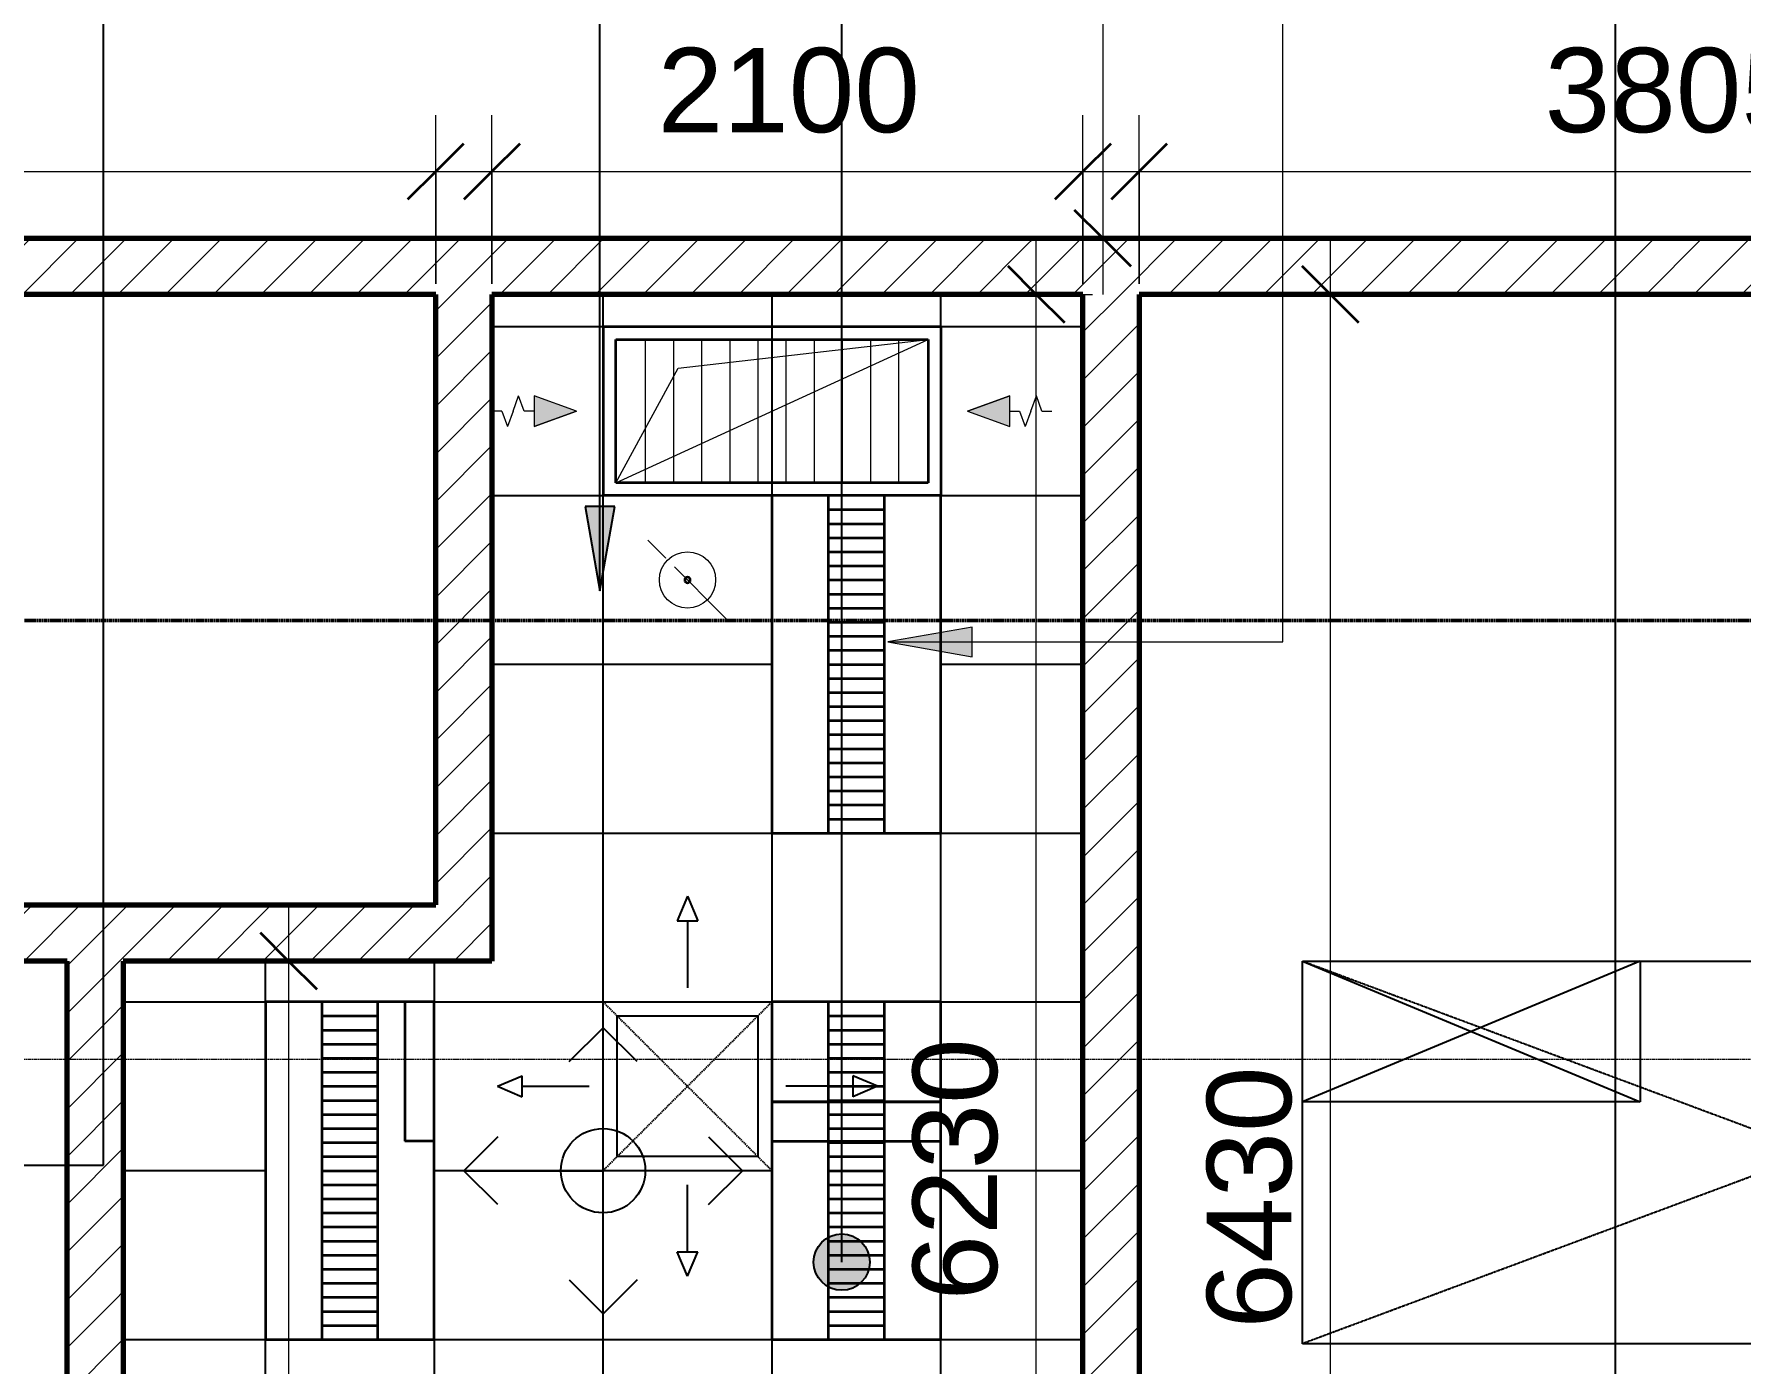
# Model space of a CAD drawing. Header units: millimetres. Extents: x -726048 to -647426, y -20687 to 18995.
# Drawn here: x -696919 to -690854, y 2497 to 7224 of the extents above; entities that cross this region are included whole.
import ezdxf

# ---------------------------------------------------------------- set-up
doc = ezdxf.new("R2010")
doc.units = ezdxf.units.MM
for name, pattern in [('DPA_Grid _ Level 100', [10, 5.5, -1.6, 1.3, -1.6]), ('DPA_Overhead 100', [2.75, 1.75, -1]), ('Hidden', [7.2, 4.7, -2.5]), ('IMPORT-HR', [371.1242, 91.1334, -1.46606, 0, -42.10612, 236.41862, 0])]:
    doc.linetypes.add(name, pattern=pattern)
for name, color, linetype, lineweight in [('_ _ A-DETL-OPENING', 1, 'Continuous', 25), ('A-ANNO-DIMS', 1, 'Continuous', 9), ('A-ANNO-DIMS-100', 1, 'Continuous', 9), ('A-ANNO-NOTE', 3, 'Continuous', 25), ('A-CLNG', 2, 'Continuous', 9), ('A-CLNG-PATT', 2, 'Continuous', 9), ('A-DETL-GENF', 2, 'Continuous', 35), ('A-FLOR-E', 2, 'Continuous', 35), ('A-FLOR-OVHD', 2, 'DPA_Overhead 100', 25), ('A-ROOM-IDEN', 3, 'Continuous', 25), ('A-WALL', 5, 'Continuous', 35), ('A-WALL-PATT', 1, 'Continuous', 35), ('E-LITE-EQPM', 2, 'Continuous', 35), ('F-SPRN', 2, 'Continuous', 35), ('G-ANNO-SECL', 3, 'Continuous', 9), ('G-ANNO-TEXT', 3, 'Continuous', 9), ('G-IMPT', 8, 'Continuous', 35), ('M-HVAC-CDFF', 2, 'Continuous', 35), ('S-GRID', 251, 'Continuous', 9), ('WALL-E', 2, 'Continuous', 35)]:
    doc.layers.add(name, color=color, linetype=linetype, lineweight=lineweight)
doc.styles.add('Arial_2', font='arial.ttf', dxfattribs={"height": 300})
doc.dimstyles.new('DPA-DIM-3_0_T-T', dxfattribs={"dimscale": 304.8, "dimtxt": 306.07782, "dimasz": 0.656168, "dimexe": 0.656168, "dimexo": 0.0625, "dimgap": 0.164042, "dimtad": 1, "dimdec": 0, "dimzin": 0, "dimdsep": 46, "dimtxsty": 'Arial_2', "dimblk1": 'OBLIQUE', "dimblk2": 'OBLIQUE', "dimsah": 1, "dimcen": 0.09, "dimdle": 0.656168, "dimadec": 8, "dimazin": 0, "dimtfac": 1, "dimtdec": 4, "dimtix": 1, "dimtmove": 0, "dimatfit": 3, "dimfxl": 1.312336, "dimfxlon": 1, "dimtvp": 1, "dimtolj": 1, "dimtzin": 0, "dimarcsym": 2})
pattern_1 = [(45, (0, 0), (-84.852814, 84.852814), [])]

# ---------------------------------------------------------------- blocks, each defined once
blk = doc.blocks.new('ACM_ECS_RAGR_Return Air Grille - Rectangular - 600x1200-18491728-4253-01 ENLARGED CONCOURSE LEVEL - REFLECTED CEILING PLAN - SHEET 4')
at = {"layer": 'M-HVAC-CDFF'}
for points in [[(-845, -54.6), (-695, 0), (-845, 54.6)], [(845, -54.6), (845, 54.6), (695, 0)]]:
    blk.add_hatch(color=256, dxfattribs=at).paths.add_polyline_path(points)
at = {"layer": 'A-DETL-GENF', "lineweight": 9}
for p, q in [((-450, 255), (-450, -255)), ((-350, 255), (-350, -255)), ((-250, 255), (-250, -255)), ((-150, 255), (-150, -255)), ((-50, 255), (-50, -255)), ((50, 255), (50, -255)), ((150, 255), (150, -255)), ((250, 255), (250, -255)), ((350, 255), (350, -255)), ((450, 255), (450, -255)), ((-959.7, 0), (-995, 0)), ((-920, 0), (-900.1, 54.6)), ((-880.3, 0), (-900.1, 54.6)), ((-695, 0), (-845, 54.6)), ((-845, 54.6), (-845, -54.6)), ((-695, 0), (-845, 54.6)), ((-845, 54.6), (-845, -54.6)), ((845, 54.6), (695, 0)), ((695, 0), (845, 54.6)), ((695, 0), (845, -54.6)), ((695, 0), (845, -54.6)), ((845, -54.6), (845, 54.6)), ((845, -54.6), (845, 54.6)), ((845, 0), (880.3, 0)), ((880.3, 0), (900.1, -54.6)), ((920, 0), (900.1, -54.6)), ((920, 0), (939.9, 54.6)), ((959.7, 0), (939.9, 54.6)), ((959.7, 0), (995, 0)), ((-959.7, 0), (-939.9, -54.6)), ((-920, 0), (-939.9, -54.6)), ((-845, 0), (-880.3, 0)), ((-845, -54.6), (-695, 0)), ((-695, 0), (-845, -54.6))]:
    blk.add_line(p, q, dxfattribs=at)
at = {"layer": 'M-HVAC-CDFF'}
for p, q in [((600, 300), (-600, 300)), ((-600, 300), (-600, -300)), ((-555, -255), (-555, 255)), ((-555, 255), (555, 255)), ((555, 255), (555, -255)), ((600, 300), (600, -300)), ((600, -300), (-600, -300)), ((555, -255), (-555, -255))]:
    blk.add_line(p, q, dxfattribs=at)
at = {"layer": 'M-HVAC-CDFF', "lineweight": 9}
for p, q in [((-555, -255), (555, 255)), ((-333, 153), (555, 255)), ((-555, -255), (-333, 153))]:
    blk.add_line(p, q, dxfattribs=at)
blk = doc.blocks.new('L6 - Ceiling Recessed Modular LED Tube - DPA_1195L x 595W x 85H - 36W_AR-18526855-4253-01 ENLARGED CONCOURSE LEVEL - REFLECTED CEILING PLAN - SHEET 4')
at = {"layer": 'E-LITE-EQPM'}
for p, q in [((-600, -600), (-600, 0)), ((-600, 0), (600, 0)), ((-600, -600), (-600, 0)), ((-600, 0), (600, 0)), ((600, 0), (600, -600)), ((600, 0), (600, -600)), ((-600, -200), (600, -200)), ((-550, -200), (-550, -400)), ((-500, -200), (-500, -400)), ((-450, -200), (-450, -400)), ((-400, -200), (-400, -400)), ((-350, -200), (-350, -400)), ((-300, -200), (-300, -400)), ((-250, -200), (-250, -400)), ((-200, -200), (-200, -400)), ((-150, -200), (-150, -400)), ((-100, -200), (-100, -400)), ((-100, -200), (-100, -400)), ((-50, -200), (-50, -400)), ((0, -200), (0, -400)), ((50, -200), (50, -400)), ((100, -200), (100, -400)), ((150, -200), (150, -400)), ((200, -200), (200, -400)), ((250, -200), (250, -400)), ((300, -200), (300, -400)), ((350, -200), (350, -400)), ((400, -200), (400, -400)), ((450, -200), (450, -400)), ((500, -200), (500, -400)), ((550, -200), (550, -400)), ((600, -400), (-600, -400)), ((600, -600), (-600, -600)), ((600, -600), (-600, -600))]:
    blk.add_line(p, q, dxfattribs=at)
blk = doc.blocks.new('ACM_FPS_SPRK_Sprinkler Heat Cut Off - Drawing1_dwg_exposed spk-18530779-4253-01 ENLARGED CONCOURSE LEVEL - REFLECTED CEILING PLAN - SHEET 4')
at = {"layer": 'G-IMPT', "lineweight": 9}
blk.add_circle((0, 0), 100, dxfattribs=at)
blk = doc.blocks.new('ACM_FPS_SPRK_Sprinkler Heat Cut Off - Drawing1_dwg-18530778-4253-01 ENLARGED CONCOURSE LEVEL - REFLECTED CEILING PLAN - SHEET 4')
at = {"layer": 'G-IMPT', "linetype": 'IMPORT-HR', "lineweight": 9}
blk.add_line((3394.3, 2931.2), (3677.1, 2648.4), dxfattribs=at)
at = {"rotation": 179.9974120342029}
blk.add_blockref('ACM_FPS_SPRK_Sprinkler Heat Cut Off - Drawing1_dwg_exposed spk-18530779-4253-01 ENLARGED CONCOURSE LEVEL - REFLECTED CEILING PLAN - SHEET 4', (3535.7, 2789.8), dxfattribs=at)
blk = doc.blocks.new('ACM_FPS_SPRK_Sprinkler Heat Cut Off - FDS_SPR_ACM_Sprinkler Head-18530782-4253-01 ENLARGED CONCOURSE LEVEL - REFLECTED CEILING PLAN - SHEET 4')
at = {"layer": 'F-SPRN'}
for start, end in [(0, 180), (180, 360)]:
    blk.add_arc((0, 0), 10, start, end, dxfattribs=at)
blk.add_blockref('ACM_FPS_SPRK_Sprinkler Heat Cut Off - Drawing1_dwg-18530778-4253-01 ENLARGED CONCOURSE LEVEL - REFLECTED CEILING PLAN - SHEET 4', (-3535.7, -2789.8))
blk = doc.blocks.new('ACM_Generic Rect_Ceiling Deflection - Transfer Air 600x600-18522354-4253-01 ENLARGED CONCOURSE LEVEL - REFLECTED CEILING PLAN - SHEET 4')
at = {"layer": 'M-HVAC-CDFF', "lineweight": 25}
for p, q in [((0, 675.4), (-37.1, 588)), ((0, 675.4), (37.1, 588)), ((-37.1, 588), (37.1, 588)), ((0, 588), (0, 350)), ((-300, -300), (-300, 300)), ((-300, 300), (300, 300)), ((-300, -300), (-300, 300)), ((-300, 300), (300, 300)), ((-250, -250), (-250, 250)), ((-250, 250), (250, 250)), ((250, 250), (250, -250)), ((300, 300), (300, -300)), ((300, 300), (300, -300)), ((300, -300), (300, 300)), ((-675.4, 0), (-588, 37.1)), ((-675.4, 0), (-588, -37.1)), ((-588, -37.1), (-588, 37.1)), ((-588, 0), (-350, 0)), ((588, 37.1), (588, -37.1)), ((675.4, 0), (588, 37.1)), ((588, 0), (350, 0)), ((675.4, 0), (588, -37.1)), ((300, -300), (-300, -300)), ((300, -300), (-300, -300)), ((250, -250), (-250, -250)), ((0, -588), (0, -350)), ((-37.1, -588), (37.1, -588)), ((0, -675.4), (-37.1, -588)), ((0, -675.4), (37.1, -588))]:
    blk.add_line(p, q, dxfattribs=at)
at = {"layer": 'M-HVAC-CDFF', "linetype": 'Hidden', "lineweight": 25}
for p, q in [((-300, 300), (300, -300)), ((-300, -300), (300, 300))]:
    blk.add_line(p, q, dxfattribs=at)
blk = doc.blocks.new('DIMBLOCK22-4253-01 ENLARGED CONCOURSE LEVEL - REFLECTED CEILING PLAN - SHEET 4')
at = {"layer": 'A-ANNO-DIMS-100', "transparency": 16777216}
for p, q in [((-693357.9, -131), (-693357.9, 6499)), ((-693757.9, 6299), (-693157.9, 6299)), ((-693357.9, 6299), (-693757.9, 6299)), ((-693757.9, 69), (-693157.9, 69)), ((-693357.9, 69), (-693757.9, 69))]:
    blk.add_line(p, q, dxfattribs=at)
at = {"layer": 'A-ANNO-DIMS-100', "lineweight": 35, "transparency": 16777216}
for p, q in [((-693357.9, 6299), (-693457.9, 6399)), ((-693357.9, 6299), (-693257.9, 6199)), ((-693357.9, 69), (-693457.9, 169)), ((-693357.9, 69), (-693257.9, -31))]:
    blk.add_line(p, q, dxfattribs=at)
at = {"layer": 'A-ANNO-DIMS-100', "color": 0, "transparency": 16777216, "insert": (-693797.3, 2722.5), "char_height": 300, "width": 1107.531, "attachment_point": 1, "rotation": 90, "line_spacing_factor": 0.941778, "style": 'Arial_2'}
blk.add_mtext('6230', dxfattribs=at)
blk = doc.blocks.new('_Oblique')
at = {"color": 0, "linetype": 'ByBlock', "lineweight": -2}
blk.add_line((-0.5, -0.5), (0.5, 0.5), dxfattribs=at)
blk = doc.blocks.new('DIMBLOCK33-4253-01 ENLARGED CONCOURSE LEVEL - REFLECTED CEILING PLAN - SHEET 4')
at = {"layer": 'A-ANNO-DIMS-100', "transparency": 16777216}
for p, q in [((-692992.4, 6336.1), (-692992.4, 6936.1)), ((-689187.4, 6336.1), (-689187.4, 6936.1)), ((-693192.4, 6736.1), (-688987.4, 6736.1)), ((-692992.4, 6736.1), (-692992.4, 6336.1)), ((-689187.4, 6736.1), (-689187.4, 6336.1))]:
    blk.add_line(p, q, dxfattribs=at)
at = {"layer": 'A-ANNO-DIMS-100', "lineweight": 35, "transparency": 16777216}
for p, q in [((-692992.4, 6736.1), (-692892.4, 6836.1)), ((-689187.4, 6736.1), (-689087.4, 6836.1)), ((-692992.4, 6736.1), (-693092.4, 6636.1)), ((-689187.4, 6736.1), (-689287.4, 6636.1))]:
    blk.add_line(p, q, dxfattribs=at)
at = {"layer": 'A-ANNO-DIMS-100', "color": 0, "transparency": 16777216, "insert": (-691551.3, 7175.6), "char_height": 300, "width": 1107.531, "attachment_point": 1, "line_spacing_factor": 0.941778, "style": 'Arial_2'}
blk.add_mtext('3805', dxfattribs=at)
blk = doc.blocks.new('DIMBLOCK43-4253-01 ENLARGED CONCOURSE LEVEL - REFLECTED CEILING PLAN - SHEET 4')
at = {"layer": 'A-ANNO-DIMS-100', "transparency": 16777216}
for p, q in [((-700057.4, 6336.1), (-700057.4, 6936.1)), ((-695492.4, 6336.1), (-695492.4, 6936.1)), ((-700257.4, 6736.1), (-695292.4, 6736.1)), ((-700057.4, 6736.1), (-700057.4, 6336.1)), ((-695492.4, 6736.1), (-695492.4, 6336.1))]:
    blk.add_line(p, q, dxfattribs=at)
at = {"layer": 'A-ANNO-DIMS-100', "lineweight": 35, "transparency": 16777216}
for p, q in [((-700057.4, 6736.1), (-699957.4, 6836.1)), ((-695492.4, 6736.1), (-695392.4, 6836.1)), ((-700057.4, 6736.1), (-700157.4, 6636.1)), ((-695492.4, 6736.1), (-695592.4, 6636.1))]:
    blk.add_line(p, q, dxfattribs=at)
at = {"layer": 'A-ANNO-DIMS-100', "color": 0, "transparency": 16777216, "insert": (-698236.3, 7175.6), "char_height": 300, "width": 1107.531, "attachment_point": 1, "line_spacing_factor": 0.941778, "style": 'Arial_2'}
blk.add_mtext('4565', dxfattribs=at)
blk = doc.blocks.new('DIMBLOCK44-4253-01 ENLARGED CONCOURSE LEVEL - REFLECTED CEILING PLAN - SHEET 4')
at = {"layer": 'A-ANNO-DIMS-100', "transparency": 16777216}
for p, q in [((-693121.9, 9479), (-693121.9, 6299)), ((-692721.9, 9279), (-693321.9, 9279)), ((-693121.9, 9279), (-692721.9, 9279)), ((-692721.9, 6499), (-693321.9, 6499)), ((-693121.9, 6499), (-692721.9, 6499))]:
    blk.add_line(p, q, dxfattribs=at)
at = {"layer": 'A-ANNO-DIMS-100', "lineweight": 35, "transparency": 16777216}
for p, q in [((-693121.9, 9279), (-693221.9, 9379)), ((-693121.9, 9279), (-693021.9, 9179)), ((-693121.9, 6499), (-693221.9, 6599)), ((-693121.9, 6499), (-693021.9, 6399))]:
    blk.add_line(p, q, dxfattribs=at)
at = {"layer": 'A-ANNO-DIMS-100', "color": 0, "transparency": 16777216, "insert": (-693561.3, 7427.5), "char_height": 300, "width": 1107.531, "attachment_point": 1, "rotation": 90, "line_spacing_factor": 0.941778, "style": 'Arial_2'}
blk.add_mtext('2780', dxfattribs=at)
blk = doc.blocks.new('DIMBLOCK47-4253-01 ENLARGED CONCOURSE LEVEL - REFLECTED CEILING PLAN - SHEET 4')
at = {"layer": 'A-ANNO-DIMS-100', "transparency": 16777216}
for p, q in [((-692312.5, -131), (-692312.5, 6499)), ((-692712.5, 6299), (-692112.5, 6299)), ((-692312.5, 6299), (-692712.5, 6299)), ((-692712.5, -131), (-692112.5, -131)), ((-692312.5, -131), (-692712.5, -131))]:
    blk.add_line(p, q, dxfattribs=at)
at = {"layer": 'A-ANNO-DIMS-100', "lineweight": 35, "transparency": 16777216}
for p, q in [((-692312.5, 6299), (-692412.5, 6399)), ((-692312.5, 6299), (-692212.5, 6199)), ((-692312.5, -131), (-692412.5, -31)), ((-692312.5, -131), (-692212.5, -231))]:
    blk.add_line(p, q, dxfattribs=at)
at = {"layer": 'A-ANNO-DIMS-100', "color": 0, "transparency": 16777216, "insert": (-692752, 2622.5), "char_height": 300, "width": 1107.531, "attachment_point": 1, "rotation": 90, "line_spacing_factor": 0.941778, "style": 'Arial_2'}
blk.add_mtext('6430', dxfattribs=at)
blk = doc.blocks.new('DIMBLOCK71-4253-01 ENLARGED CONCOURSE LEVEL - REFLECTED CEILING PLAN - SHEET 4')
at = {"layer": 'A-ANNO-DIMS-100', "transparency": 16777216}
for p, q in [((-695292.4, 6336.1), (-695292.4, 6936.1)), ((-693192.4, 6336.1), (-693192.4, 6936.1)), ((-695492.4, 6736.1), (-692992.4, 6736.1)), ((-695292.4, 6736.1), (-695292.4, 6336.1)), ((-693192.4, 6736.1), (-693192.4, 6336.1))]:
    blk.add_line(p, q, dxfattribs=at)
at = {"layer": 'A-ANNO-DIMS-100', "lineweight": 35, "transparency": 16777216}
for p, q in [((-695292.4, 6736.1), (-695192.4, 6836.1)), ((-693192.4, 6736.1), (-693092.4, 6836.1)), ((-695292.4, 6736.1), (-695392.4, 6636.1)), ((-693192.4, 6736.1), (-693292.4, 6636.1))]:
    blk.add_line(p, q, dxfattribs=at)
at = {"layer": 'A-ANNO-DIMS-100', "color": 0, "transparency": 16777216, "insert": (-694703.8, 7175.6), "char_height": 300, "width": 1107.531, "attachment_point": 1, "line_spacing_factor": 0.941778, "style": 'Arial_2'}
blk.add_mtext('2100', dxfattribs=at)
blk = doc.blocks.new('DIMBLOCK79-4253-01 ENLARGED CONCOURSE LEVEL - REFLECTED CEILING PLAN - SHEET 4')
at = {"layer": 'A-ANNO-DIMS-100', "transparency": 16777216}
for p, q in [((-696015, 4129), (-696015, -131)), ((-695615, 3929), (-696215, 3929)), ((-696015, 3929), (-695615, 3929)), ((-695615, 69), (-696215, 69)), ((-696015, 69), (-695615, 69))]:
    blk.add_line(p, q, dxfattribs=at)
at = {"layer": 'A-ANNO-DIMS-100', "lineweight": 35, "transparency": 16777216}
for p, q in [((-696015, 3929), (-696115, 4029)), ((-696015, 3929), (-695915, 3829)), ((-696015, 69), (-696115, 169)), ((-696015, 69), (-695915, -31))]:
    blk.add_line(p, q, dxfattribs=at)
at = {"layer": 'A-ANNO-DIMS-100', "color": 0, "transparency": 16777216, "insert": (-696454.5, 1537.5), "char_height": 300, "width": 1107.531, "attachment_point": 1, "rotation": 90, "line_spacing_factor": 0.941778, "style": 'Arial_2'}
blk.add_mtext('3860', dxfattribs=at)
blk = doc.blocks.new('DPA_AN_Setting out - Center-8732820-4253-01 ENLARGED CONCOURSE LEVEL - REFLECTED CEILING PLAN - SHEET 4')
at = {"layer": 'A-ANNO-NOTE'}
for p, q in [((-1.206, 3.877), (0, 5.083)), ((1.206, 3.877), (0, 5.083)), ((0, 0), (0, 5.083)), ((-3.744, 1.206), (-4.95, 0)), ((3.744, 1.206), (4.95, 0)), ((-3.744, -1.206), (-4.95, 0)), ((-4.95, 0), (0, 0)), ((4.95, 0), (0, 0)), ((3.744, -1.206), (4.95, 0)), ((0, -5.083), (0, 0)), ((-1.206, -3.877), (0, -5.083)), ((1.206, -3.877), (0, -5.083))]:
    blk.add_line(p, q, dxfattribs=at)
blk.add_circle((0, 0), 1.5, dxfattribs=at)

msp = doc.modelspace()

# ---------------------------------------------------------------- hatches: boundary and pattern name
at = {"layer": 'A-CLNG-PATT', "lineweight": 25}
h = msp.add_hatch(dxfattribs=at)
h.set_pattern_fill('FP_4', color=256, style=0, pattern_type=2)
h.set_pattern_definition([(90, (-694897.4, 3184), (600, -4e-14), []), (0, (-694897.4, 3184), (0, -600), [])])
h.paths.add_polyline_path([(-696602.4, 69), (-693192.4, 69), (-693192.4, 6299), (-695292.4, 6299), (-695292.4, 3929), (-696602.4, 3929), (-696602.4, 169)])
h.paths.add_polyline_path([(-695497.4, 784), (-696097.4, 784), (-696097.4, 1984), (-695497.4, 1984), (-695497.4, 1096.4)])
h.paths.add_polyline_path([(-694297.4, 784), (-694297.4, 1984), (-693697.4, 1984), (-693697.4, 784)])
h.paths.add_polyline_path([(-694297.4, 2584), (-694297.4, 3784), (-693697.4, 3784), (-693697.4, 2584), (-693739.8, 2584)])
h.paths.add_polyline_path([(-695926.4, 2584), (-696097.4, 2584), (-696097.4, 3784), (-695497.4, 3784), (-695497.4, 2584)])
h.paths.add_polyline_path([(-694297.4, 4384), (-694297.4, 5584), (-693697.4, 5584), (-693697.4, 4384), (-693739.8, 4384)])
at = {"layer": 'A-ROOM-IDEN'}
msp.add_hatch(color=256, dxfattribs=at).paths.add_polyline_path([(-694908.6, 5245.5), (-694855.8, 5545.5), (-694961.5, 5545.5)])
h = msp.add_hatch(color=256, dxfattribs=at)
edge = h.paths.add_edge_path()
edge.add_arc((-694049.4, 2859), 100, 0, 360)
at = {"layer": 'A-WALL-PATT', "lineweight": 9}
h = msp.add_hatch(dxfattribs=at)
h.set_pattern_fill('FP_2', color=256, style=0, pattern_type=2)
h.set_pattern_definition(pattern_1)
h.paths.add_polyline_path([(-695492.4, 6299), (-695492.4, 6499), (-700357.4, 6499), (-700357.4, 6299), (-695926.4, 6299)])
h.paths.add_polyline_path([(-702357.4, 6299), (-702357.4, 6499), (-705152.4, 6499), (-705152.4, 6299), (-704672.8, 6299)])
h = msp.add_hatch(dxfattribs=at)
h.set_pattern_fill('FP_2', color=256, style=0, pattern_type=2)
h.set_pattern_definition(pattern_1)
h.paths.add_polyline_path([(-694833.1, 6299), (-694492.4, 6299), (-694492.4, 6499), (-695492.4, 6499), (-695492.4, 6299), (-695292.4, 6299)])
h = msp.add_hatch(dxfattribs=at)
h.set_pattern_fill('FP_2', color=256, style=0, pattern_type=2)
h.set_pattern_definition(pattern_1)
h.paths.add_polyline_path([(-693392.4, 6299), (-693392.4, 6499), (-694492.4, 6499), (-694492.4, 6299), (-693739.8, 6299)])
h = msp.add_hatch(dxfattribs=at)
h.set_pattern_fill('FP_2', color=256, style=0, pattern_type=2)
h.set_pattern_definition(pattern_1)
h.paths.add_polyline_path([(-693192.4, 6299), (-693192.4, 6499), (-693392.4, 6499), (-693392.4, 6299)])
h = msp.add_hatch(dxfattribs=at)
h.set_pattern_fill('FP_2', color=256, style=0, pattern_type=2)
h.set_pattern_definition(pattern_1)
h.paths.add_polyline_path([(-670662.4, 6299), (-670462.4, 6299), (-670462.4, 6499), (-693192.4, 6499), (-693192.4, 6299), (-678433.6, 6299)])
h = msp.add_hatch(dxfattribs=at)
h.set_pattern_fill('FP_2', color=256, style=0, pattern_type=2)
h.set_pattern_definition(pattern_1)
h.paths.add_polyline_path([(-695492.4, 3929), (-695292.4, 3929), (-695292.4, 6299), (-695492.4, 6299), (-695492.4, 4129)])
h = msp.add_hatch(dxfattribs=at)
h.set_pattern_fill('FP_2', color=256, style=0, pattern_type=2)
h.set_pattern_definition(pattern_1)
h.paths.add_polyline_path([(-692992.4, 69), (-692992.4, 6299), (-693192.4, 6299), (-693192.4, 69)])
h = msp.add_hatch(dxfattribs=at)
h.set_pattern_fill('FP_2', color=256, style=0, pattern_type=2)
h.set_pattern_definition(pattern_1)
h.paths.add_polyline_path([(-695492.4, 3929), (-695492.4, 4129), (-700057.4, 4129), (-700057.4, 3929), (-695926.4, 3929)])
h = msp.add_hatch(dxfattribs=at)
h.set_pattern_fill('FP_2', color=256, style=0, pattern_type=2)
h.set_pattern_definition(pattern_1)
h.paths.add_polyline_path([(-696602.4, 3729), (-696602.4, 3929), (-696802.4, 3929), (-696802.4, 3729)])
h = msp.add_hatch(dxfattribs=at)
h.set_pattern_fill('FP_2', color=256, style=0, pattern_type=2)
h.set_pattern_definition(pattern_1)
h.paths.add_polyline_path([(-696602.4, 2729), (-696602.4, 3729), (-696802.4, 3729), (-696802.4, 2729)])
h = msp.add_hatch(dxfattribs=at)
h.set_pattern_fill('FP_2', color=256, style=0, pattern_type=2)
h.set_pattern_definition(pattern_1)
h.paths.add_polyline_path([(-696602.4, 1169), (-696602.4, 2729), (-696802.4, 2729), (-696802.4, 1169)])
at = {"layer": 'G-ANNO-TEXT'}
msp.add_hatch(color=7, dxfattribs=at).paths.add_polyline_path([(-693885.4, 5063.6), (-693585.4, 5010.7), (-693585.4, 5116.5)])

# ---------------------------------------------------------------- linework, layer by layer
at = {"layer": '_ _ A-DETL-OPENING'}
for p, q in [((-691211.4, 3929), (-692411.4, 3429)), ((-692411.4, 3929), (-691211.4, 3429)), ((-692411.4, 3429), (-692411.4, 3929)), ((-692411.4, 3929), (-691211.4, 3929)), ((-691211.4, 3929), (-691211.4, 3429)), ((-691211.4, 3429), (-692411.4, 3429))]:
    msp.add_line(p, q, dxfattribs=at)
at = {"layer": 'A-CLNG'}
for p, q in [((-693192.4, 6299), (-695292.4, 6299)), ((-695292.4, 6299), (-695292.4, 3929)), ((-695292.4, 3929), (-695292.4, 6299)), ((-695292.4, 6299), (-693192.4, 6299)), ((-693192.4, 69), (-693192.4, 6299)), ((-693192.4, 6299), (-693192.4, 69)), ((-694297.4, 4384), (-694297.4, 5584)), ((-694297.4, 5584), (-693697.4, 5584)), ((-694297.4, 5584), (-694297.4, 4384)), ((-693697.4, 5584), (-694297.4, 5584)), ((-693697.4, 5584), (-693697.4, 4384)), ((-693697.4, 4384), (-693697.4, 5584)), ((-693697.4, 4384), (-694297.4, 4384)), ((-694297.4, 4384), (-693697.4, 4384)), ((-695292.4, 3929), (-696602.4, 3929)), ((-696602.4, 3929), (-696602.4, 69)), ((-696602.4, 3929), (-695292.4, 3929)), ((-696602.4, 69), (-696602.4, 3929)), ((-696097.4, 2584), (-696097.4, 3784)), ((-696097.4, 3784), (-695497.4, 3784)), ((-696097.4, 3784), (-696097.4, 2584)), ((-695497.4, 3784), (-696097.4, 3784)), ((-695497.4, 3784), (-695497.4, 2584)), ((-695497.4, 2584), (-695497.4, 3784)), ((-694297.4, 2584), (-694297.4, 3784)), ((-694297.4, 3784), (-693697.4, 3784)), ((-694297.4, 3784), (-694297.4, 2584)), ((-693697.4, 3784), (-694297.4, 3784)), ((-693697.4, 3784), (-693697.4, 2584)), ((-693697.4, 2584), (-693697.4, 3784)), ((-695497.4, 2584), (-696097.4, 2584)), ((-696097.4, 2584), (-695497.4, 2584)), ((-693697.4, 2584), (-694297.4, 2584)), ((-694297.4, 2584), (-693697.4, 2584))]:
    msp.add_line(p, q, dxfattribs=at)
at = {"layer": 'A-FLOR-E'}
for p, q in [((-692992.4, 6299), (-684757.4, 6299)), ((-692992.4, -2041), (-692992.4, 6299)), ((-692992.4, 6299), (-692992.4, -2041)), ((-684757.4, 6299), (-692992.4, 6299)), ((-698678.2, 4129), (-695492.4, 4129)), ((-695492.4, 4129), (-698678.2, 4129)), ((-695492.4, 4129), (-698678.2, 4129)), ((-695292.4, 3929), (-695461.4, 3929)), ((-695461.4, 3929), (-695292.4, 3929)), ((-694297.4, 3429), (-693697.4, 3429)), ((-693697.4, 3429), (-694297.4, 3429))]:
    msp.add_line(p, q, dxfattribs=at)
at = {"layer": 'A-FLOR-OVHD', "color": 8}
for p, q in [((-688761.4, 3929), (-692411.4, 2569)), ((-692411.4, 3929), (-688761.4, 2569)), ((-692411.4, 2569), (-692411.4, 3929)), ((-692411.4, 3929), (-688761.4, 3929)), ((-689211.4, 2569), (-692411.4, 2569))]:
    msp.add_line(p, q, dxfattribs=at)
at = {"layer": 'A-ROOM-IDEN'}
for p, q in [((-694049.4, 2859), (-694049.4, 14145.7)), ((-696672.9, 3203.8), (-696672.9, 12201.3)), ((-691299, -829), (-691299, 12201.3)), ((-694908.6, 5245.5), (-694908.6, 11029.5)), ((-694855.8, 5545.5), (-694961.5, 5545.5)), ((-694961.5, 5545.5), (-694908.6, 5245.5)), ((-694908.6, 5245.5), (-694855.8, 5545.5)), ((-698136, 3203.8), (-696672.9, 3203.8))]:
    msp.add_line(p, q, dxfattribs=at)
msp.add_circle((-694049.4, 2859), 100, dxfattribs=at)
at = {"layer": 'A-WALL', "color": 7, "lineweight": 70}
for p, q in [((-700357.4, 6499), (-695492.4, 6499)), ((-695492.4, 6499), (-694492.4, 6499)), ((-694492.4, 6499), (-693392.4, 6499)), ((-693392.4, 6499), (-693192.4, 6499)), ((-693192.4, 6499), (-670462.4, 6499)), ((-695492.4, 6299), (-698657.4, 6299)), ((-695492.4, 4129), (-695492.4, 6299)), ((-695292.4, 6299), (-695292.4, 3929)), ((-694492.4, 6299), (-695292.4, 6299)), ((-693392.4, 6299), (-694492.4, 6299)), ((-693192.4, 6299), (-693392.4, 6299)), ((-693192.4, 69), (-693192.4, 6299)), ((-692992.4, 6299), (-692992.4, 69)), ((-689187.4, 6299), (-692992.4, 6299)), ((-700057.4, 4129), (-695492.4, 4129)), ((-696802.4, 3929), (-700057.4, 3929)), ((-696802.4, 3729), (-696802.4, 3929)), ((-695492.4, 3929), (-696602.4, 3929)), ((-696602.4, 3929), (-696602.4, 3729)), ((-695292.4, 3929), (-695492.4, 3929)), ((-696802.4, 2729), (-696802.4, 3729)), ((-696602.4, 3729), (-696602.4, 2729)), ((-696802.4, 1559), (-696802.4, 2729)), ((-696602.4, 2729), (-696602.4, 1169))]:
    msp.add_line(p, q, dxfattribs=at)
at = {"layer": 'G-ANNO-SECL', "linetype": 'DPA_Grid _ Level 100', "lineweight": 50}
msp.add_line((-724221.2, 5139.9), (-670136, 5139.9), dxfattribs=at)
at = {"layer": 'G-ANNO-TEXT', "color": 10}
for p, q in [((-692481.8, 5063.6), (-692481.8, 11116.4)), ((-693585.4, 5116.5), (-693885.4, 5063.6)), ((-693585.4, 5010.7), (-693585.4, 5116.5)), ((-693885.4, 5063.6), (-693585.4, 5010.7)), ((-693885.4, 5063.6), (-692481.8, 5063.6))]:
    msp.add_line(p, q, dxfattribs=at)
at = {"layer": 'S-GRID', "linetype": 'DPA_Grid _ Level 100'}
msp.add_line((-652322.4, 3579), (-724648.9, 3579), dxfattribs=at)
at = {"layer": 'WALL-E'}
for p, q in [((-695601.4, 3929), (-695461.4, 3929)), ((-695601.4, 3784), (-695601.4, 3289)), ((-694297.4, 3429), (-693697.4, 3429)), ((-693697.4, 3429), (-694297.4, 3429)), ((-695497.4, 3289), (-695601.4, 3289)), ((-694297.4, 3289), (-693697.4, 3289))]:
    msp.add_line(p, q, dxfattribs=at)

# ---------------------------------------------------------------- block references
at = {"layer": 'A-ANNO-NOTE', "xscale": 100, "yscale": 100, "zscale": 100}
msp.add_blockref('DPA_AN_Setting out - Center-8732820-4253-01 ENLARGED CONCOURSE LEVEL - REFLECTED CEILING PLAN - SHEET 4', (-694897.4, 3184), dxfattribs=at)
at = {"layer": 'E-LITE-EQPM', "extrusion": (0, 0, -1), "rotation": 270}
for p in [(694297.4, 4984), (694297.4, 4984), (696097.4, 3184), (694297.4, 3184)]:
    msp.add_blockref('L6 - Ceiling Recessed Modular LED Tube - DPA_1195L x 595W x 85H - 36W_AR-18526855-4253-01 ENLARGED CONCOURSE LEVEL - REFLECTED CEILING PLAN - SHEET 4', p, dxfattribs=at)
at = {"layer": 'F-SPRN'}
msp.add_blockref('ACM_FPS_SPRK_Sprinkler Heat Cut Off - FDS_SPR_ACM_Sprinkler Head-18530782-4253-01 ENLARGED CONCOURSE LEVEL - REFLECTED CEILING PLAN - SHEET 4', (-694597.4, 5284), dxfattribs=at)
at = {"layer": 'M-HVAC-CDFF'}
for name, p in [('ACM_ECS_RAGR_Return Air Grille - Rectangular - 600x1200-18491728-4253-01 ENLARGED CONCOURSE LEVEL - REFLECTED CEILING PLAN - SHEET 4', (-694297.4, 5884)), ('ACM_Generic Rect_Ceiling Deflection - Transfer Air 600x600-18522354-4253-01 ENLARGED CONCOURSE LEVEL - REFLECTED CEILING PLAN - SHEET 4', (-694597.4, 3484))]:
    msp.add_blockref(name, p, dxfattribs=at)

# ---------------------------------------------------------------- dimensions: what is measured, and where the dimension line sits
at = {"layer": 'A-ANNO-DIMS'}
for base, p1, p2, override, picture, middle in [((-693121.9, 6499), (-692721.9, 9279), (-692721.9, 6499), {"dimpost": '<>', "dimfxl": 2780}, 'DIMBLOCK44-4253-01 ENLARGED CONCOURSE LEVEL - REFLECTED CEILING PLAN - SHEET 4', (-693325, 7889)), ((-693357.9, 6299), (-693757.9, 69), (-693757.9, 6299), {"dimpost": '<>', "dimfxl": 6230.000256}, 'DIMBLOCK22-4253-01 ENLARGED CONCOURSE LEVEL - REFLECTED CEILING PLAN - SHEET 4', (-693561.1, 3184)), ((-692312.5, 6299), (-692712.5, -131), (-692712.5, 6299), {"dimpost": '<>', "dimfxl": 6430.000256}, 'DIMBLOCK47-4253-01 ENLARGED CONCOURSE LEVEL - REFLECTED CEILING PLAN - SHEET 4', (-692515.8, 3084)), ((-696015, 69), (-695615, 3929), (-695615, 69), {"dimpost": '<>', "dimfxl": 3860}, 'DIMBLOCK79-4253-01 ENLARGED CONCOURSE LEVEL - REFLECTED CEILING PLAN - SHEET 4', (-696218.3, 1999))]:
    dim = msp.add_linear_dim(base=base, p1=p1, p2=p2, angle=90, dimstyle='DPA-DIM-3_0_T-T', override=override, dxfattribs=at)
    dim.commit()
    dim.dimension.update_dxf_attribs({"geometry": picture, "text_midpoint": middle})
for base, p1, p2, override, picture, middle in [((-695492.4, 6736.1), (-700057.4, 6336.1), (-695492.4, 6336.1), {"dimpost": '<>', "dimfxl": 4565}, 'DIMBLOCK43-4253-01 ENLARGED CONCOURSE LEVEL - REFLECTED CEILING PLAN - SHEET 4', (-697774.9, 6939.3)), ((-693192.4, 6736.1), (-695292.4, 6336.1), (-693192.4, 6336.1), {"dimpost": '<>', "dimfxl": 2100}, 'DIMBLOCK71-4253-01 ENLARGED CONCOURSE LEVEL - REFLECTED CEILING PLAN - SHEET 4', (-694242.4, 6939.3)), ((-689187.4, 6736.1), (-692992.4, 6336.1), (-689187.4, 6336.1), {"dimpost": '<>', "dimfxl": 3805.000006}, 'DIMBLOCK33-4253-01 ENLARGED CONCOURSE LEVEL - REFLECTED CEILING PLAN - SHEET 4', (-691089.9, 6939.4))]:
    dim = msp.add_linear_dim(base=base, p1=p1, p2=p2, dimstyle='DPA-DIM-3_0_T-T', override=override, dxfattribs=at)
    dim.commit()
    dim.dimension.update_dxf_attribs({"geometry": picture, "text_midpoint": middle})

doc.saveas('drawing.dxf')
